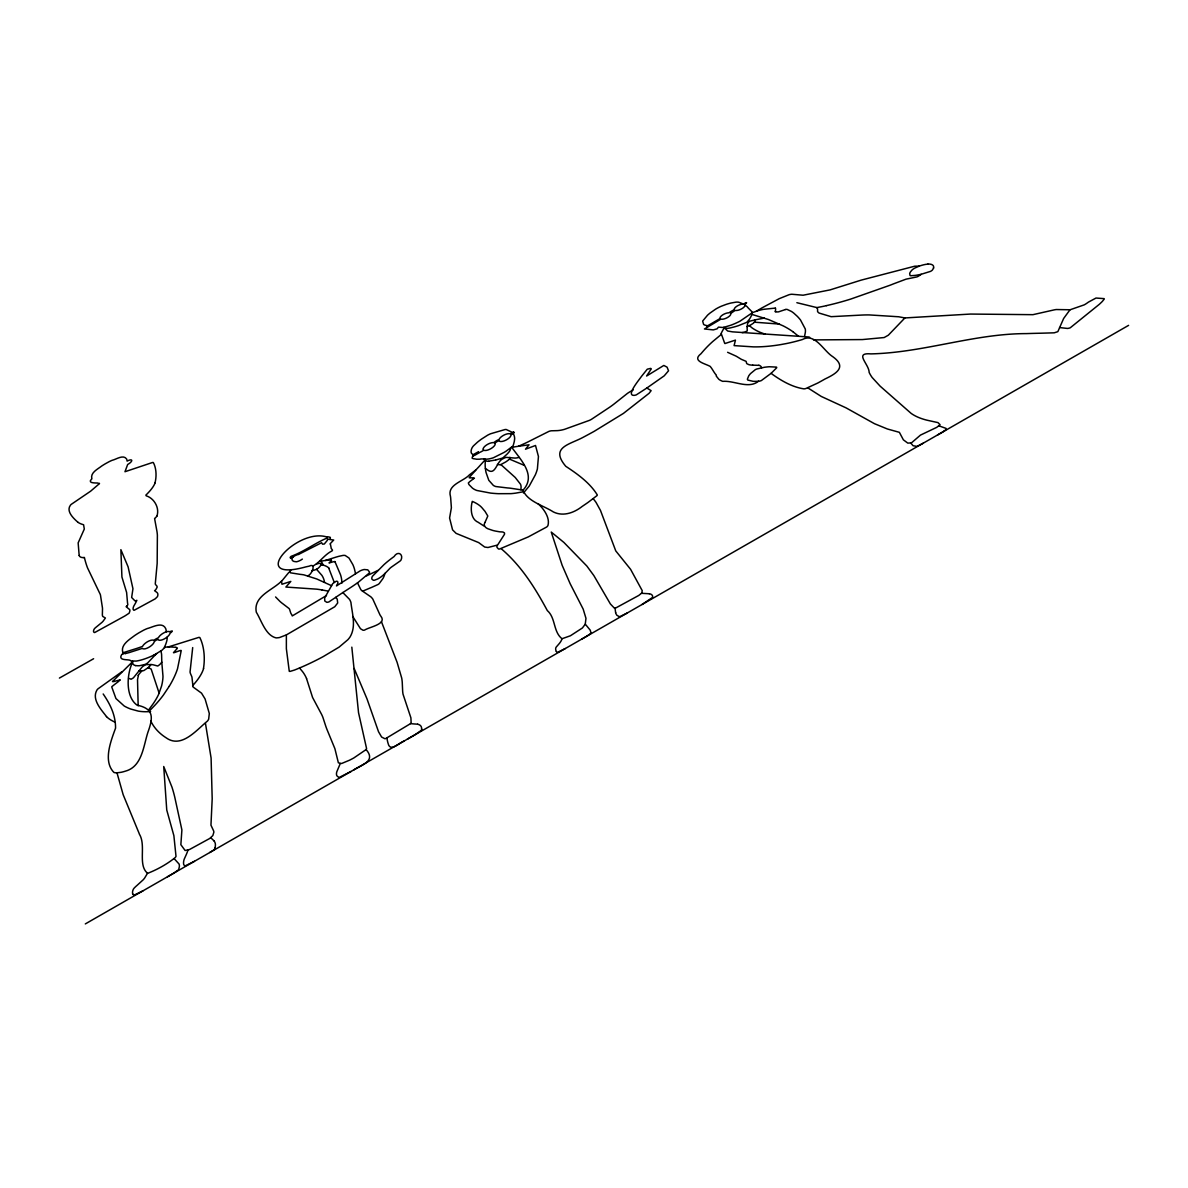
<?xml version="1.0" encoding="UTF-8"?>
<svg xmlns="http://www.w3.org/2000/svg" width="1188" height="1188" viewBox="0 0 1188 1188"><rect width="100%" height="100%" fill="white"/><g stroke="black" fill="none" stroke-linecap="round" stroke-linejoin="round"><path stroke-width="1.5" d="M138.164 705.791L137.526 679.699L138.387 675.393M335.669 597.356L337.229 599.138L337.689 602.999L334.764 606.741L286.367 634.912L286.367 648.737L289.263 671.279A3.727 1.634 -32.1 0 0 290.11 671.383L294.386 670.091A123.077 51.574 -31.2 0 0 323.388 656.504L339.144 647.089L347.832 639.738A20.493 8.999 -31.4 0 0 350.148 636.798C356.296 626.328 352.168 613.632 350.92 602.39A82.388 35.061 -31.9 0 0 349.524 599.376L342.842 592.56L328.794 601.989L326.878 602.361L324.784 601.009L324.651 597.92L332.774 583.546L336.278 581.229A4.841 2.02 -30.8 0 1 337.719 581.749L337.897 582.744A9.385 3.92 -30.9 0 1 337.6 583.754L336.471 585.922L360.157 570.864A8.717 3.668 -30.5 0 1 364.271 569.512L367.775 569.839L369.602 572.141A4.292 1.812 -30.4 0 1 369.171 573.121L358.227 582.313A83.487 34.036 -30.7 0 1 351.574 586.917L342.768 592.604M520.938 489.812L521.072 487.006A37.214 15.711 -28.5 0 0 520.493 484.214L515.221 477.472L500.861 464.567A3.609 1.485 -28.1 0 1 500.014 464.79L497.401 464.478M307.692 575.794C311.702 575.185 316.825 562.266 309.088 566.186A63.172 26.062 -31.5 0 0 305.672 566.928C247.772 582.788 294.817 529.209 325.363 536.575A7.915 3.163 -30.5 0 1 326.047 536.768L327.368 537.867M721.264 333.68L724.739 343.451A1.871 0.757 -24.9 0 0 725.14 343.495L735.461 340.095L734.095 345.619L753.237 346.866A117.731 46.243 -23.6 0 0 780.947 344.565L786.723 343.495A89.249 35.462 -23.7 0 0 802.464 339.516C815.131 332.595 823.507 350.95 832.803 356.697C847.386 367.137 835.996 373.76 825.021 378.987A153.43 62.415 -24.3 0 1 817.775 383.026L805.761 388.565A5.717 2.48 -23.8 0 1 803.89 388.862C791.861 387.021 780.813 380.442 771.071 373.374L761.374 380.546A3.326 1.411 -24.4 0 1 760.142 380.977L758.107 381.259A47.98 19.988 -24.1 0 1 753.088 381.303L747.891 380.101A8.182 3.445 -24.5 0 1 747.401 379.121L748.722 375.883A24.458 10.336 -24.3 0 1 750.564 373.552L755.271 369.691A5.821 2.45 -24.5 0 1 756.608 369.052L764.24 367.3A67.434 29.061 -24.8 0 1 769.2 366.75L776.492 367.107A3.163 1.337 -24.3 0 1 776.625 367.849L771.071 373.374M192.694 647.579L190.05 671.963A38.759 16.083 -32.5 0 0 190.451 673.522L191.803 676.655A32.314 13.335 -33.4 0 1 192.04 677.888L193.02 686.961L201.529 693.153L205.078 698.945L209.311 713.513L208.657 719.186A10.425 4.514 -33.5 0 1 207.469 721.057C196.362 730.1 181.393 748.989 165.949 737.674A210.083 89.798 -31.1 0 1 150.728 720.938M485.417 460.469L485.253 462.162A145.233 59.771 -26.4 0 0 485.357 468.221L485.432 468.829A243.614 100.49 -25.2 0 0 486.07 472.572L488.803 480.308L493.362 485.417A39.367 16.35 -27.8 0 0 495.767 486.531L507.469 487.941A98.931 42.679 -29.3 0 1 510.35 488.194L523.076 490.124C536.738 475.259 520.478 459.726 511.672 447.193M813.498 339.902L862.354 339.575L884.169 337.541L888.342 335.194L904.9 317.939L970.462 314.063L1032.936 314.672L1052.761 310.202A19.409 8.45 -20.2 0 1 1056.206 309.533L1070.002 309.771L1063.646 318.473L1057.855 331.645L1054.231 332.818L1041.267 333.204A1105.553 728.422 -32.8 0 0 1026.417 333.605C973.804 333.65 923.522 352.688 870.953 353.89C853.593 352.405 869.111 364.033 869.156 372.453A178.794 76.418 -20.6 0 0 872.17 377.517L880.13 386.159L911.107 413.365A101.5 45.59 -20.9 0 0 916.631 416.587A107.098 48.025 -20.8 0 0 926.937 420.181L937.985 422.616L940.064 424.695L936.768 427.338L920.462 435.105L911.463 442.872L907.78 443.109L903.37 439.827L899.375 432.328L887.391 428.987L874.457 423.685L846.064 407.87L821.279 396.45L807.825 387.882M120.018 680.026L118.31 681.63A34.615 13.514 -33.5 0 1 116.172 683.234L112.014 686.501A2.079 0.817 -33.6 0 0 111.731 686.916L115.949 698.544L124.205 705.999A164.761 66.855 -31.7 0 0 130.739 709.043L138.224 711.092A86.576 35.373 -32.7 0 0 145.53 711.731L150.624 711.627M421.785 729.09L421.606 729.759A2.643 1.307 -31.5 0 1 421.146 730.457L415.592 734.362A107.633 50.742 -31.3 0 1 413.32 735.714L407.336 739.174M475.794 469.973L472.037 472.883A61.613 24.428 -28.7 0 1 469.468 474.784C463.632 481.422 447.03 484.556 450.43 496.213A114.508 46.629 -30.3 0 1 450.712 498.5L451.381 507.766L449.584 518.013L452.569 529.848L456.103 533.367L478.675 542.589L484.689 547.044L487.956 547.505L497.609 545.04L504.499 534.288L504.544 532.952L502.999 532.061A13.469 5.91 -28.7 0 0 501.989 531.927L500.727 531.882A24.577 10.677 -28.3 0 1 499.361 531.764L495.441 531.066A151.752 63.989 -26.8 0 1 492.678 530.412L487.941 528.779A50.935 21.904 -28 0 1 485.521 527.294L484.155 525.096A21.622 9.341 -28.4 0 1 484.912 522.482M775.571 311.33L775.541 311.508A15.518 6.163 -24.4 0 1 775.422 311.984L778.452 311.88A43.303 16.914 -24.1 0 0 780.486 311.197L785.461 309.548M523.076 490.124C527.071 501.336 543.762 505.657 553.341 511.924C563.201 516.854 574.205 512.741 582.254 506.37A178.69 73.374 -28 0 0 588.001 502.45L596.896 495.693A2.866 1.262 -27.1 0 0 597.312 494.965C590.005 482.952 577.502 473.997 565.755 466.29C549.747 447.297 569.394 444.698 583.041 437.362A265.28 97.862 -27.2 0 0 594.163 431.348L623.403 413.424L649.079 393.302L651.128 390.659L646.866 388.016L636.293 394.876A6.133 2.495 -26.1 0 1 633.947 395.381C625.69 395.604 639.693 379.21 641.431 376.448A65.711 25.943 -26.7 0 0 642.96 374.547L647.267 369.201L650.593 368.399A6.727 2.703 -26 0 1 651.276 368.904L646.584 376.032L663.825 365.444L667.077 367.166L668.532 370.79L664.211 375.839L646.866 388.016M290.897 570.181L289.263 572.2A2.836 1.143 -31.1 0 0 288.639 572.661L281.526 581.348L281.957 584.258L290.822 581.422L285.877 587.05L316.691 589.159A294.461 126.774 -34.7 0 1 321.963 589.931M804.514 336.59L805.36 332.224A54.292 22.275 -24.5 0 0 805.271 328.972L800.504 319.988A243.362 100.876 -26.9 0 0 797.207 316.246L793.777 313.127A119.661 48.901 -25.4 0 0 791.371 311.404L787.258 309.474A3.757 1.5 -24.1 0 0 785.506 309.474M173.448 652.702L177.19 648.529A2.005 0.802 -32.8 0 0 177.264 647.891L175.928 647.371M290.303 571.621L290.228 571.948A5.628 2.272 -31 0 0 290.421 572.809L300.148 574.353A81.14 33.368 -32 0 1 303.994 574.888L316.765 578.972L331.601 585.714M745.024 305.168L745.307 305.346A82.863 32.804 -25.5 0 1 746.554 306.237L746.762 306.4A32.878 12.919 -24.9 0 1 747.401 306.994L748.098 307.826A47.505 18.503 -24 0 0 748.886 308.657L752.197 311.999A3.623 1.426 -24.5 0 1 752.063 312.578L751.752 313.454A7.588 3 -24.6 0 1 751.87 314.375L751.098 316.275A56.697 22.275 -25.2 0 1 749.227 319.468L747.326 321.785A4.069 1.619 -24.6 0 1 746.376 322.483L738.194 325.75A48.827 19.008 -24.6 0 1 734.288 326.908L730.397 327.888A18.34 7.232 -24.7 0 1 726.625 328.408L723.67 327.353M321.057 564.597L320.315 565.963A9.682 3.935 -30.8 0 1 318.533 567.894A3.891 1.589 -30.8 0 1 316.661 569.201L315.666 569.616A10.083 4.099 -30.8 0 1 312.86 570.522L311.761 570.686M203.475 668.473C205.153 658.479 204.262 646.51 199.851 637.57A6.46 2.599 -32.6 0 0 198.827 637.392L168.265 646.955A36.219 14.494 -33.2 0 0 165.325 647.222L163.365 648.797A6.133 2.421 -32.9 0 1 161.806 650.341L154.098 654.989M933.694 267.953L932.387 270.062A4.975 2.005 -22.2 0 1 930.546 271.369L920.878 274.369A51.767 20.374 -22.2 0 1 915.295 275.393L910.75 275.735A4.381 1.752 -22.4 0 1 910.023 275.482L909.681 273.552A16.305 6.534 -22.2 0 1 910.513 271.814L912.013 270.032A8.049 3.222 -22.3 0 1 914.73 268.117L919.17 266.157A18.414 7.41 -22.3 0 1 925.719 264.375L927.873 264.122M340.228 763.676L336.843 771.68A15.919 7.796 -32.8 0 0 336.857 775.794L338.565 777.234A3.935 1.931 -33 0 0 339.634 777.219L351.054 771.458M215.073 847.89L214.3 849.494A2.005 0.95 -35.2 0 1 213.855 849.969L209.771 852.509M904.9 317.939L898.588 316.751A242.07 92.471 -20.9 0 1 892.841 316.394L869.245 314.924A112.979 48.604 -23.8 0 0 861.612 315.072L831.14 316.676L819.052 313.053L817.596 311.702L817.552 309.043A11.227 4.529 -23.8 0 0 816.408 307.484L796.866 302.702M472.809 455.167L473.329 454.603A5.45 2.183 -28.3 0 1 474.071 454.158L478.601 451.648M187.956 850.207L187.288 852.093A81.764 37.496 -36.2 0 1 185.551 856.206L184.348 858.879A16.988 8.078 -35.4 0 0 183.947 860.023L183.769 860.795A24.785 11.821 -35.4 0 0 183.695 864.463L184.615 865.844A2.703 1.277 -35.7 0 0 185.18 865.889L194.476 861.3M155.019 482.833C156.697 476.477 156.415 468.176 153.326 462.548A5.183 1.693 -31.1 0 0 152.51 462.503L124.978 471.725L127.665 464.493A4.975 1.604 -31.2 0 0 131.764 460.395A4.975 1.604 -31.2 0 0 127.101 461.122L126.834 459.608A59.014 18.726 -31.7 0 0 126.656 459.058C123.389 454.143 116.35 459.385 112.028 460.35A17.464 5.554 -31.3 0 0 108.865 461.82L105.346 463.766A28.883 9.237 -31.4 0 0 101.663 466.052C97.743 469.156 90.05 472.69 91.892 478.868A5.91 1.871 -31.5 0 1 91.431 479.239C87.17 483.501 96.035 482.877 97.772 483.026A9.237 2.97 -31.4 0 0 99.376 483.382M99.51 483.561L90.615 491.193L71.28 504.336A6.044 1.945 -31.8 0 0 70.448 505.167C65.815 511.315 73.537 518.369 77.873 522.23M593.198 498.722A266.053 118.637 -31 0 1 596.064 502.45L600.475 510.424L615.755 550.89L630.59 569.319L642.263 590.718L641.698 593.094L638.788 595.426L615.503 608.108A2.48 1.218 -27.5 0 1 614.404 608.167L610.38 603.95L593.851 575.571L586.842 566.023L563.869 542.411L551.247 532.061L562.147 565.28L570.151 583.694L583.189 609.132L585.966 618.339L585.253 624.205L582.402 627.977L570.433 635.758L562.013 638.743L561.33 640.51A18.8 9.237 -28.9 0 1 559.132 643.733L556.296 646.985A4.886 2.421 -28.7 0 0 555.746 648.143L555.672 648.633A18.295 9.103 -28.5 0 0 556.326 651.455M147.46 873.343L144.669 878.006A12.86 5.97 -36.2 0 1 143.124 879.863L136.976 885.461A44.951 21.414 -36.4 0 0 135.967 886.337L134.407 887.837A5.42 2.539 -36.4 0 0 133.234 889.47L132.759 890.792A17.122 8.049 -36.3 0 0 132.64 893.688M484.986 522.453L487.808 516.008L484.927 511.226A115.488 48.782 -27 0 1 484.155 510.365L482.298 508.137A94.297 39.991 -29.9 0 0 479.893 505.761A124.844 53.044 -30.3 0 0 472.275 501.381C470.507 507.781 470.582 517.686 476.7 521.517A30.487 12.994 -28.4 0 0 477.71 521.992L484.08 526.091M164.271 647.49L165.503 644.832A70.463 27.354 -33.4 0 0 167.003 639.946L167.33 636.961M160.84 651.069L161.33 652.851A64.093 25.245 -33.6 0 1 161.613 654.84L161.791 662.117L160.603 663.676A10.365 4.143 -33.1 0 1 159.251 664.968L157.841 665.978A3.133 1.262 -33.1 0 1 157.484 665.948L153.623 664.924A122.022 49.124 -34.6 0 0 152.242 664.627L146.332 664.597A5.079 2.02 -33.2 0 0 142.085 667.092L133.412 677.843L131.111 679.269A16.335 6.519 -33.2 0 1 130.814 679.12L130.739 679.076A19.053 7.603 -33.7 0 0 129.834 678.749L129.061 678.511A12.964 5.153 -33.3 0 1 128.586 678.318M169.335 686.159L163.365 695.099A81.126 32.462 -33.9 0 1 155.242 704.87L149.807 710.543M132.492 662.444C126.656 674.368 125.393 696.836 137.08 705.152C153.638 708.642 153.49 716.973 147.876 732.357C143.436 746.109 142.07 766.765 125.349 771.16A30.636 12.994 -34.4 0 1 121.087 772.304L117.167 772.809A22.186 9.415 -34.5 0 1 113.974 772.482C102.807 761.166 110.84 741.178 115.563 728.125C115.592 715.176 110.41 704.499 103.178 693.97M156.89 516.141C159.816 508.122 154.277 498.262 146.213 495.812A22.216 7.514 -31.2 0 1 146.05 495.515L145.886 495.099A38.031 12.637 -31.5 0 0 155.153 482.788M747.163 326.566A12.251 4.871 -24.6 0 0 750.623 324.992L753.207 323.344A5.584 2.228 -24.5 0 0 753.964 322.661L755.137 320.745A13.974 5.569 -24.6 0 0 755.271 319.824L764.374 318.072M724.324 327.888L723.967 328.393A43.02 17.196 -24.4 0 0 722.601 330.62L721.918 331.883A17.568 7.009 -24.7 0 0 721.175 333.709M148.708 709.785L152.807 704.276A71.057 28.571 -34.1 0 0 158.747 694.089L161.553 686.07A128.824 50.921 -34.6 0 0 162.979 676.21L161.791 662.117M485.105 459.162A13.603 5.495 -28.1 0 1 483.976 458.969L484.971 460.053L478.853 466.795A108.94 42.545 -29.2 0 1 476.937 468.815L469.186 477.576A1.886 0.772 -28.5 0 0 469.319 477.814L470.983 477.918A24.577 9.964 -28.3 0 0 471.963 477.784L474.413 478.111A10.365 4.232 -28.5 0 1 473.804 478.571M751.633 313.201L739.946 321.22A34.17 13.335 -24.8 0 1 730.887 325.215L723.878 327.324A7.885 3.104 -24.8 0 1 722.423 327.457L718.473 327.131L717.077 328.838L713.275 329.893L704.439 328.972L720.923 319.127A5.851 2.287 -24.8 0 0 727.516 317.508A5.851 2.287 -24.8 0 0 730.65 313.498L734.793 310.647A2.168 0.846 -24.7 0 1 735.817 310.484A5.851 2.287 -24.7 0 0 742.366 308.39A5.851 2.287 -24.7 0 0 744.817 304.663L746.643 302.747A3.965 1.544 -24.6 0 0 746.227 302.628L743.213 304.083A5.851 2.287 -24.7 0 0 737.08 306.073A5.851 2.287 -24.7 0 0 734.273 309.652A25.052 9.89 -24.6 0 0 728.912 312.815A5.851 2.287 -24.8 0 0 722.66 314.909A5.851 2.287 -24.8 0 0 720.077 318.533L706.815 326.269L707.825 326.462M385.328 573.136L390.035 568.206A12.385 5.301 -30 0 1 391.594 566.973L400.133 561.003A4.826 2.049 -30 0 0 401.039 559.964C403.682 554.395 397.891 550.371 394.089 556.563A61.731 26.804 -29.8 0 0 388.625 560.691L387.867 561.3A49.168 21.236 -29.9 0 0 383.754 564.864L372.483 576.225A8.271 3.519 -30.3 0 0 371.978 577.264L371.829 577.888A10.44 4.44 -30.2 0 0 371.963 579.224L373.344 580.249A4.292 1.827 -30.3 0 0 374.547 580.19L377.843 578.927A14.018 5.955 -30.3 0 0 385.209 573.136M148.782 667.24L143.733 670.626L138.669 671.042M513.914 432.967L513.691 433.145A9.756 3.891 -27.8 0 1 511.003 434.793A6.712 2.688 -27.9 0 1 505.732 440.228A6.712 2.688 -27.9 0 1 498.99 440.674A5.004 2.005 -28 0 0 494.921 443.258M509.296 459.266L508.85 459.667A13.573 5.524 -28.1 0 1 507.87 460.424A24.22 9.831 -28.1 0 1 505.657 461.984L500.861 464.567M155.272 654.989L156.682 653.652M132.462 661.805L112.489 681.585L113.974 681.541A23.478 9.207 -33.4 0 0 114.672 681.318L119.988 679.922M523.463 493.005L529.195 486.13L535.328 474.858A98.931 40.823 -28.9 0 0 537.392 468.948L538.446 456.504L535.521 445.485L525.497 449.213L529.046 444.787L515.384 446.718A18.369 7.514 -28 0 0 513.84 447.044L511.924 447.52M758.538 381.229C748.499 389.367 734.451 380.412 722.72 381.348A52.792 21.829 -24.4 0 1 718.874 379.328L716.319 376.151A7.336 3.044 -25 0 1 716.394 375.215C714.151 372.958 712.518 369.097 710.231 366.439C704.944 363.424 691.475 361.048 701.039 353.682A113.692 47.104 -24 0 1 705.568 348.529L706.86 347.163A90.11 37.095 -24.2 0 1 712.77 341.491L721.25 334.467M298.381 554.529L298.262 554.588A4.381 1.752 -30.9 0 0 296.881 554.841L295.604 555.375A5.777 2.302 -30.9 0 0 293.035 557.083L292.872 557.217A3.326 1.322 -30.9 0 0 291.758 558.627L292.397 560.439A22.468 8.955 -30.7 0 0 294 561.449L296.317 561.79A7.024 2.807 -30.9 0 0 302.361 559.088M116.988 772.824L123.166 794.698L138.372 831.57A111.627 49.391 -36.9 0 1 139.367 834.125C146.466 845.663 137.452 865.027 147.624 873.343C157.351 869.557 166.944 864.211 175.141 857.632A4.143 1.945 -35.7 0 0 176.002 856.34L173.879 835.654L166.751 810.008L163.721 766.512L171.948 787.095A644.98 251.901 -41 0 1 174.859 797.594L181.898 829.937L180.858 844.683L185.12 850.504L189.531 849.509L209.637 838.52L212.815 835.61L213.855 832.194A14.761 6.965 -35.2 0 0 213.454 830.531L210.959 825.185L212.192 798.811L211.093 758.018L205.45 723.269M485.12 459.132A16.216 6.534 -28.1 0 0 492.084 458.167A14.271 5.762 -28.1 0 0 493.525 457.692L503.979 452.465A52.584 20.849 -28.1 0 0 506.118 451.158L512.444 446.436A7.574 3.059 -27.9 0 0 513.231 445.441L514.285 441.55A47.579 19.305 -27.2 0 1 514.389 440.778L514.538 439.738A34.912 14.004 -28.2 0 0 514.642 438.194L514.612 437.897A57.202 22.914 -28.5 0 0 513.498 434.08L513.171 433.516M281.601 581.021C272.438 590.451 253.133 596.064 256.311 612.191C261.553 620.789 265.652 635.461 276.106 637.897A26.671 11.227 -31.6 0 0 279.522 637.54L286.367 634.912M921.16 274.309L920.952 274.473A35.165 14.004 -22.6 0 1 920.299 274.992L918.042 276.418A3.98 1.604 -22.3 0 1 916.676 276.967L906.028 279.165L893.554 283.843A100.713 38.833 -22.9 0 1 889.946 285.269L850.712 299.079A134.318 51.054 -23.1 0 1 826.477 305.613M352.747 616.453L360.469 628.704L362.993 630.234A5.955 2.628 -30.9 0 0 364.538 630.115C369.186 626.967 386.932 624.279 381.036 616.468A69.869 30.903 -29.7 0 1 379.937 614.805L372.809 599.079A72.691 31.408 -31.6 0 0 370.864 596.851L362.102 590.852A55.123 23.522 -29.8 0 1 360.81 589.59L357.499 582.848M473.507 478.794L471.101 480.591A44.505 18.607 -28.3 0 0 469.676 481.689L468.354 482.967L468.844 484.362A60.143 24.681 -27.8 0 0 469.275 484.897L472.408 488.075A58.093 23.909 -27.8 0 0 476.819 490.466L490.644 493.094A210.321 83.606 -26.2 0 0 498.336 493.688L510.914 493.644A62.444 25.958 -27.6 0 0 516.008 493.079L522.958 491.847M944.371 430.917L945.871 429.685A2.569 1.218 -21.6 0 0 946.183 429.017L946.168 428.764A4.574 2.153 -21.6 0 0 945.975 428.363L939.099 425.898M121.829 671.784L97.98 688.847A7.544 2.97 -33.7 0 0 96.971 689.99C91.431 699.316 101.143 709.533 106.504 716.587M326.507 595.53L292.248 615.933A10.395 4.366 -31.4 0 1 292.174 615.726L292.129 615.577A12.682 5.316 -31.7 0 0 291.981 615.176A33.205 13.87 -31.9 0 0 291.684 614.641L291.327 614.077A37.496 15.726 -31 0 1 290.704 612.904L289.605 609.385A30.799 12.786 -31.9 0 0 289.011 608.494L283.026 603.905A160.113 65.667 -29.4 0 1 279.744 601.202L275.586 596.955M353.504 770.062C361.583 764.849 376.388 761.285 366.067 749.524M581.882 639.025L585.862 636.738A61.717 29.878 -28.3 0 0 587.392 635.818L590.688 633.486A2.109 1.054 -28.1 0 0 591.03 632.996L590.228 630.175L585.283 624.16M642.055 604.499L652.271 597.609A3.713 1.841 -26.9 0 0 652.658 596.792L652.509 595.767A11.375 5.628 -27.1 0 0 649.257 593.718M937.525 434.986L941.579 432.655A32.982 15.34 -21.9 0 0 944.386 430.932M167.478 876.789L171.874 874.249A76.715 35.284 -35.4 0 0 173.73 873.15L178.141 870.076A2.777 1.322 -35.8 0 0 178.72 869.393L179.403 866.394A26.359 12.4 -36.1 0 0 179.091 864.062L174.146 858.612M627.309 612.978L620.27 616.438A3.49 1.737 -27.5 0 1 619.126 616.572L616.869 615.25A32.536 16.112 -27 0 1 615.622 612.473M923.031 443.302L917.641 446.079A3.401 1.604 -22 0 1 916.616 446.317L913.112 445.738L910.869 443.183M85.313 923.922L1128.6 325.363M142.976 890.837L134.363 894.995A3.564 1.663 -36.5 0 1 133.398 894.876L132.64 893.703M403.846 741.178C399.287 742.708 390.095 752.628 388.09 743.376A109.875 54.559 -30.2 0 1 386.961 738.075M565.34 648.514L557.914 652.167A2.287 1.143 -28.7 0 1 557.202 652.153L556.385 651.588M59.4 678.081L93.614 658.731M313.187 565.963C320.255 561.894 324.621 554.529 332.061 550.905A3.044 1.233 -30.5 0 0 332.492 550.074L331.229 548.44A3.119 1.262 -30.5 0 1 331.155 547.906L330.442 544.312A4.544 1.827 -30.4 0 1 330.041 543.896L333.709 540.02L328.631 539.352A3.074 1.233 -30.4 0 1 328.185 539.07L327.413 539.515A12.86 5.123 -30.6 0 1 327.294 540.377L324.309 544.015L322.557 544.178L321.606 542.723L298.782 554.321M482.833 449.302L483.1 449.153A6.712 2.688 -28.1 0 1 487.095 444.639A6.712 2.688 -28.1 0 1 493.792 442.649A10.618 4.262 -28 0 1 496.733 440.614A4.811 1.931 -28 0 1 499.005 439.605A6.712 2.688 -27.9 0 1 503.816 435.179A6.712 2.688 -27.9 0 1 510.098 433.843A9.86 3.95 -27.8 0 1 511.538 432.981L512.177 432.625A38.268 15.325 -28.3 0 0 510.84 431.645L506.207 429.507A9.311 3.713 -27.9 0 0 505.034 429.536L490.614 433.754A13.825 5.495 -28.1 0 0 487.57 435.224L481.511 439.1A39.026 15.711 -28 0 0 477.413 442.233L473.507 445.842A12.029 4.797 -28.2 0 0 471.978 448.01L471.562 448.99A27.309 10.915 -28 0 0 471.131 452.123L471.265 452.747A13.172 5.257 -28.2 0 0 471.666 453.46L473.032 454.826M633.219 389.931L630.368 391.535A17.597 7.202 -26.2 0 0 627.338 393.466L613.914 404.113A53.059 21.221 -26.8 0 1 609.726 407.172L591.372 419.379A13.647 5.569 -26.8 0 1 589.53 420.329L564.493 429.343A23.032 9.326 -27 0 1 556.162 430.665L551.173 430.799A9.252 3.787 -27.4 0 0 548.975 431.363L530.442 440.659A52.465 20.835 -27.6 0 1 524.933 443.362L518.473 446.272M512.251 432.581L512.251 432.581A2.391 0.95 -27.8 0 1 513.409 432.016M483.843 458.939L480.769 458.939A18.043 7.336 -28.3 0 0 480.204 459.177L476.522 459.236A11.613 4.693 -28.5 0 0 475.987 459.088L473.418 458.687A11.746 4.707 -28.2 0 1 472.111 458.108L472.586 456.355A6.772 2.718 -28.4 0 1 473.359 455.91L474.443 455.375A20.864 8.286 -28.3 0 0 475.527 454.796L475.779 454.662M476.017 454.529L479.358 452.717M480.249 452.227L482.031 451.247A57.024 22.26 -28.3 0 0 483.798 450.252A6.712 2.688 -28.1 0 0 491.401 448.351A6.712 2.688 -28.1 0 0 494.98 443.243M366.498 575.868L377.977 570.418M751.93 312.815L757.469 310.855A24.606 9.816 -24.5 0 1 763.706 309.311L772.289 308.405A28.037 10.989 -24.1 0 0 773.165 308.316L774.962 308.152M325.334 560.469L336.486 556.979A104.648 44.342 -31.4 0 1 338.936 556.296L342.99 555.42A11.301 4.648 -30.6 0 1 345.203 555.479L348.99 558.018L352.806 564.552A190.733 77.859 -32.8 0 1 354.455 568.993L355.554 573.7M1070.002 309.801L1084.035 304.93A7.395 3.193 -19.8 0 0 1085.164 304.321L1085.49 304.128A29.834 12.756 -20.1 0 0 1088.416 302.123L1096.004 298.039L1104.157 298.634A2.628 1.129 -19.5 0 1 1104.216 299.109L1102.345 301.425A91.001 38.655 -20.6 0 1 1099.271 304.351L1070.314 327.74A3.415 1.5 -19.9 0 1 1069.052 328.17L1068.532 328.289A5.866 2.569 -19.9 0 1 1067.388 328.437L1059.577 327.561M497.074 545.5A15.503 6.861 -28.5 0 0 497.044 547.43L498.485 548.99A4.529 2.005 -28.6 0 0 499.48 549.049L528.259 536.917L546.747 526.967A6.475 2.881 -28 0 0 547.935 525.586C550.207 517.626 543.718 508.791 538.03 503.653M174.146 652.658L177.814 651.351A37.511 15.266 -33.1 0 1 178.779 651.009A8.375 3.371 -32.9 0 1 180.621 650.475A1.871 0.757 -32.8 0 1 181.229 650.593L177.532 668.74A126.136 49.629 -34.2 0 1 169.335 686.159M125.275 653.578L127.502 653.044A40.585 15.622 -32.8 0 0 129.344 652.539L142.412 648.351A6.98 2.732 -32.9 0 0 148.752 647.371A6.98 2.732 -32.9 0 0 154.247 641.728L154.96 641.015A3.579 1.411 -32.8 0 1 155.91 640.332L156.192 640.169A2.896 1.143 -32.8 0 1 157.054 639.753L158.138 639.486A6.965 2.732 -32.7 0 0 164.345 638.892A6.965 2.732 -32.7 0 0 170.107 633.1A4.93 1.931 -32.6 0 0 171.324 632.313L172.201 631.288A3.371 1.322 -32.6 0 0 172.186 630.917L169.483 631.704A6.965 2.732 -32.7 0 0 163.662 632.952A6.965 2.732 -32.7 0 0 158.36 637.793L157.677 638.09A9.86 3.876 -32.8 0 0 155.94 638.981A7.574 2.97 -32.8 0 0 154.217 640.08L153.787 640.391A6.98 2.732 -32.9 0 0 148.01 641.446A6.98 2.732 -32.9 0 0 142.515 646.406A67.954 25.943 -32.5 0 1 137.882 648.039L137.11 648.306A124.042 46.495 -32 0 1 132.744 649.673L123.181 652.702A2.198 0.861 -33.2 0 0 122.75 653.192L122.78 653.935M320.686 561.285L322.824 560.855A59.504 24.592 -31.3 0 1 326.388 560.35L331.318 559.934L331.497 560.706A9.831 3.995 -30.6 0 1 330.724 561.33L329.017 562.904L329.908 562.756A22.988 9.326 -30.5 0 0 330.487 562.577L331.14 562.384A18.934 7.796 -30.8 0 1 333.739 561.701L334.868 561.582M755.316 319.81L749.509 321.25L747.876 322.928A27.547 10.989 -24.2 0 0 747.742 323.374A80.442 32.195 -23.6 0 0 747.118 327.131L747.133 328.928A26.982 10.811 -24.2 0 0 747.252 329.551L747.207 330.962L744.757 332.061A10.395 4.158 -24.6 0 1 742.767 332.536L742.188 332.625M290.897 557.885L290.793 557.9A8.361 3.312 -30.9 0 0 293.035 557.053M496.124 459.89L502.079 458.212A3.965 1.619 -28 0 0 503.281 457.558L506.934 454.247A26.997 10.885 -28.2 0 0 509.37 451.499A14.464 5.866 -28.1 0 0 510.528 448.143M519.067 457.439L516.884 457.885A9.831 4.024 -27.8 0 1 514.716 458.063L506.207 457.38A5.079 2.079 -28 0 0 503.252 458.613C496.228 461.063 495.812 476.834 486.798 469.394A34.17 13.914 -27.9 0 1 485.387 468.443M495.634 459.994L488.832 461.152M816.646 307.633L821.695 306.667A102.42 39.471 -23.2 0 0 826.462 305.658M83.68 557.528L84.393 557.469A617.656 221.993 -26 0 0 87.526 567.894L99.525 592.871A90.11 32.15 -33.5 0 1 100.46 595.025L102.48 608.078A152.881 54.351 -34.2 0 1 102.48 609.979L102.361 614.983A33.338 12.37 -32.5 0 0 102.732 616.409L105.405 618.027L103.163 621.131A9.846 3.638 -33 0 1 101.93 622.408L97.104 626.373A34.229 12.919 -33 0 0 96.317 626.997L95.085 628.051A4.143 1.544 -33 0 0 94.164 629.15L93.763 629.996A13.083 4.886 -32.9 0 0 93.614 631.793L94.149 632.447A2.718 1.01 -33.1 0 0 94.892 632.432L123.923 616.498A59.177 21.666 -32.5 0 0 125.364 615.666L128.794 613.409A2.124 0.802 -32.7 0 0 129.254 612.934L129.863 611.033A20.151 7.529 -32.8 0 0 129.7 609.622L126.106 606.667A4.707 1.752 -32.6 0 0 126.893 605.984M168.265 646.955L168.607 646.94A63.796 25.631 -33.5 0 1 170.686 646.97L174.71 647.222A41.847 16.81 -33.3 0 1 175.928 647.371M754.38 322.186L779.462 324.072M752.806 365.162L758.701 365.34M641.52 593.302L649.242 593.748M417.716 724.19L415.236 724.027A99.005 47.52 -30 0 1 411.375 723.7L410.499 723.596M513.572 432.12L513.513 432.105A2.287 0.921 -27.8 0 1 514.048 432.432M135.67 665.562L136.531 665.681A29.284 11.553 -32.9 0 0 139.679 665.696L145.174 664.389A5.257 2.079 -33.1 0 0 147.772 662.815L152.762 657.558A26.997 10.855 -32.9 0 1 155.286 654.989M147.965 668.012L148.381 668.087A21.325 8.539 -33.4 0 1 151.188 669.126L159.133 693.153M321.963 589.931L328.319 591.149M707.291 325.675L706.147 325.453A21.889 8.539 -24.9 0 1 703.623 324.458L702.643 321.072L707.499 315.236A37.036 14.553 -24.7 0 1 710.053 313.038L715.577 309.177A18.8 7.336 -24.9 0 1 721.205 306.266L726.091 304.425A28.958 11.36 -24.9 0 1 730.976 303.029L735.951 302.153A13.84 5.391 -24.8 0 1 738.743 302.227L742.381 303.638M919.17 266.157L914.79 266.186L861.226 280.116L830.041 289.902L803.103 295.218L791.802 294.253A9.311 3.668 -24 0 0 789.188 294.669L779.269 298.648L762.473 307.618A112.043 46.243 -23.8 0 0 756.355 311.211M751.856 314.389L768.562 319.557L783.1 325.839A319.721 136.917 -28 0 1 785.149 326.908A266.142 113.172 -27.3 0 1 793.272 331.987M765.265 334.229L759.785 332.18A176.893 68.592 -22.6 0 1 753.816 329.046L753.251 328.69A83.249 32.893 -23.6 0 1 750.712 326.759L749.509 325.557M562.013 638.743C553.103 631.793 555.791 617.894 547.326 610.587C535.09 587.897 521.28 565.755 501.188 548.707M727.605 352.301L735.966 356.088A107.841 45.099 -26 0 1 737.629 357.053L741.223 359.251A34.63 14.182 -24.3 0 0 742.173 359.667L745.93 361.271A6.95 2.881 -24.7 0 1 746.213 361.657L746.613 363.32A7.707 3.193 -24.5 0 0 746.925 363.736L748.886 364.657A26.27 10.855 -24.3 0 0 752.806 365.162M114.449 721.903L112.444 720.893A125.096 50.98 -32.5 0 1 106.46 716.616M523.967 465.236L509.474 459.103A4.188 1.708 -28 0 0 509.89 457.321M742.455 303.668L743.213 304.083M793.257 331.987L798.618 336.338M316.498 569.26L321.859 575.319A140.169 57.173 -32.6 0 1 322.78 576.878A90.169 36.947 -32 0 1 324.19 580.665L324.532 582.269M210.751 837.718L214.286 841.119M326.967 538.119C316.142 542.441 303.668 551.856 291.223 556.296A1.901 0.757 -30.9 0 0 290.733 557.974M484.971 460.053L485.09 460.187A12.474 5.049 -28.1 0 0 488.684 461.3M725.036 328.512L727.665 331.007L732.491 331.853L808.508 336.961A13.083 5.435 -23.9 0 1 809.726 337.318M299.51 667.998L302.42 671.472A159.311 69.661 -34.2 0 1 306.578 678.615M328.764 568.191L334.11 581.957M354.158 668.473L366.988 698.841L378.527 731.734L381.6 737.02L384.808 738.698A3.653 1.782 -32 0 0 385.758 738.535L410.409 723.7A3.772 1.841 -31.5 0 0 411.137 722.69L410.899 717.834L403.029 694.178A123.196 59.593 -29.3 0 1 402.658 691.282L402.242 682.224A161.33 74.072 -33.4 0 0 401.707 678.051L397.104 662.325L381.467 621.74M122.988 652.895C120.003 645.054 129.358 639.604 134.541 635.639A35.892 14.033 -33 0 1 139.07 632.729L143.392 630.308A21.666 8.42 -32.9 0 1 147.297 628.541C152.762 627.205 162.414 621.354 165.711 628.63A73.418 28.393 -33.4 0 1 165.964 629.491L166.394 631.778M306.563 678.63L312.578 697.475L321.502 714.226A158.123 71.874 -34.6 0 1 322.928 717.463L325.794 726.254A307.974 147.579 -27.6 0 0 327.042 729.625L334.897 748.678L338.372 762.8L341.58 763.513L349.599 760.172A88.461 41.476 -32.2 0 0 353.816 757.959L365.963 749.673A4.648 2.257 -32.4 0 0 366.587 748.603L358.538 712.696L351.826 647.148M79.165 555.539L78.156 542.871L84.303 529.046L83.591 524.769L81.66 524.131A96.867 32.002 -31.1 0 1 77.859 522.245M615.607 612.488L615.042 608.182M342.01 583.026L341.639 579.551A136.427 55.97 -32.4 0 0 340.481 574.665L335.075 561.939A2.495 1.025 -30.6 0 0 334.971 561.523M83.561 557.603A19.602 6.727 -32.1 0 1 79.24 555.494M127.027 605.969A4.381 1.634 -32.6 0 0 127.725 604.098L127.636 603.474A33.917 12.667 -32.2 0 1 127.532 603.014L126.611 592.456L121.918 576.997L120.879 549.658L128.096 566.854L132.952 588.758L131.645 597.49L134.942 600.831A2.168 0.802 -32.5 0 0 135.536 600.801L135.877 600.712A5.851 2.183 -32.5 0 0 136.858 600.311L136.293 601.544A62.741 22.973 -33 0 1 134.853 604.232L133.843 605.984A13.023 4.901 -32.5 0 0 133.516 606.726L133.353 607.216A19.008 7.158 -32.4 0 0 133.175 609.489L133.828 610.246A2.064 0.772 -32.6 0 0 134.259 610.231L155.227 598.826L157.455 596.628A17.805 6.683 -32.5 0 0 157.054 592.53L154.559 590.688A4.203 1.574 -32.3 0 0 155.791 589.664L157.054 587.392A11.123 4.143 -32.3 0 0 156.935 586.13L155.628 584.63A14.583 5.435 -32 0 1 155.272 583.887L157.172 563.394L157.38 535.149A415.384 136.397 -35.2 0 0 156.994 531.6L154.589 518.532A9.593 3.326 -31.6 0 0 156.92 516.127M417.656 724.249A14.82 7.306 -31.7 0 1 421.577 729.165M320.968 564.686A52.495 21.562 -31.4 0 1 328.942 568.072M316.454 564.122A6.133 2.495 -30.8 0 1 321.369 564.434M319.899 560.766A36.709 14.909 -31.2 0 1 322.928 564.76M384.838 573.715A35.18 14.909 -30.6 0 1 382.981 578.467L379.239 583.59A5.331 2.272 -30.4 0 1 377.977 584.526L371.473 587.466A42.634 18.592 -30.7 0 0 369.869 588.105L365.652 589.901A51.99 21.77 -30.3 0 1 362.533 591.208M330.056 539.367A10.885 4.351 -30.5 0 0 330.338 537.941A10.781 4.306 -30.5 0 0 330.234 537.288L327.74 536.753A1.931 0.772 -30.4 0 0 326.893 537.362M758.909 365.191A17.137 7.187 -24.6 0 1 761.642 367.731M775.422 307.959A23.73 9.415 -24.5 0 1 775.17 311.449M927.976 264.018A13.573 5.45 -22.3 0 1 933.471 268.013M214.226 841.178A23.211 11.019 -35.5 0 1 214.969 847.935M125.557 653.534A4.366 1.693 -33.2 0 0 121.74 654.469C117.478 661.241 128.556 658.969 130.472 660.498A9.311 3.653 -33.1 0 0 130.977 660.914L136.085 661.092A38.981 15.236 -32.8 0 0 154.098 654.974M135.581 665.636A19.884 7.856 -33 0 1 132.536 661.271M203.623 668.413A47.713 19.543 -33.3 0 1 192.59 685.669M150.95 664.404A10.647 4.232 -33.2 0 1 148.782 667.24M138.179 675.452A17.063 6.861 -33.2 0 1 141.639 671.235M473.388 455.925A1.901 0.757 -28.3 0 1 473.032 455.123"/></g></svg>
